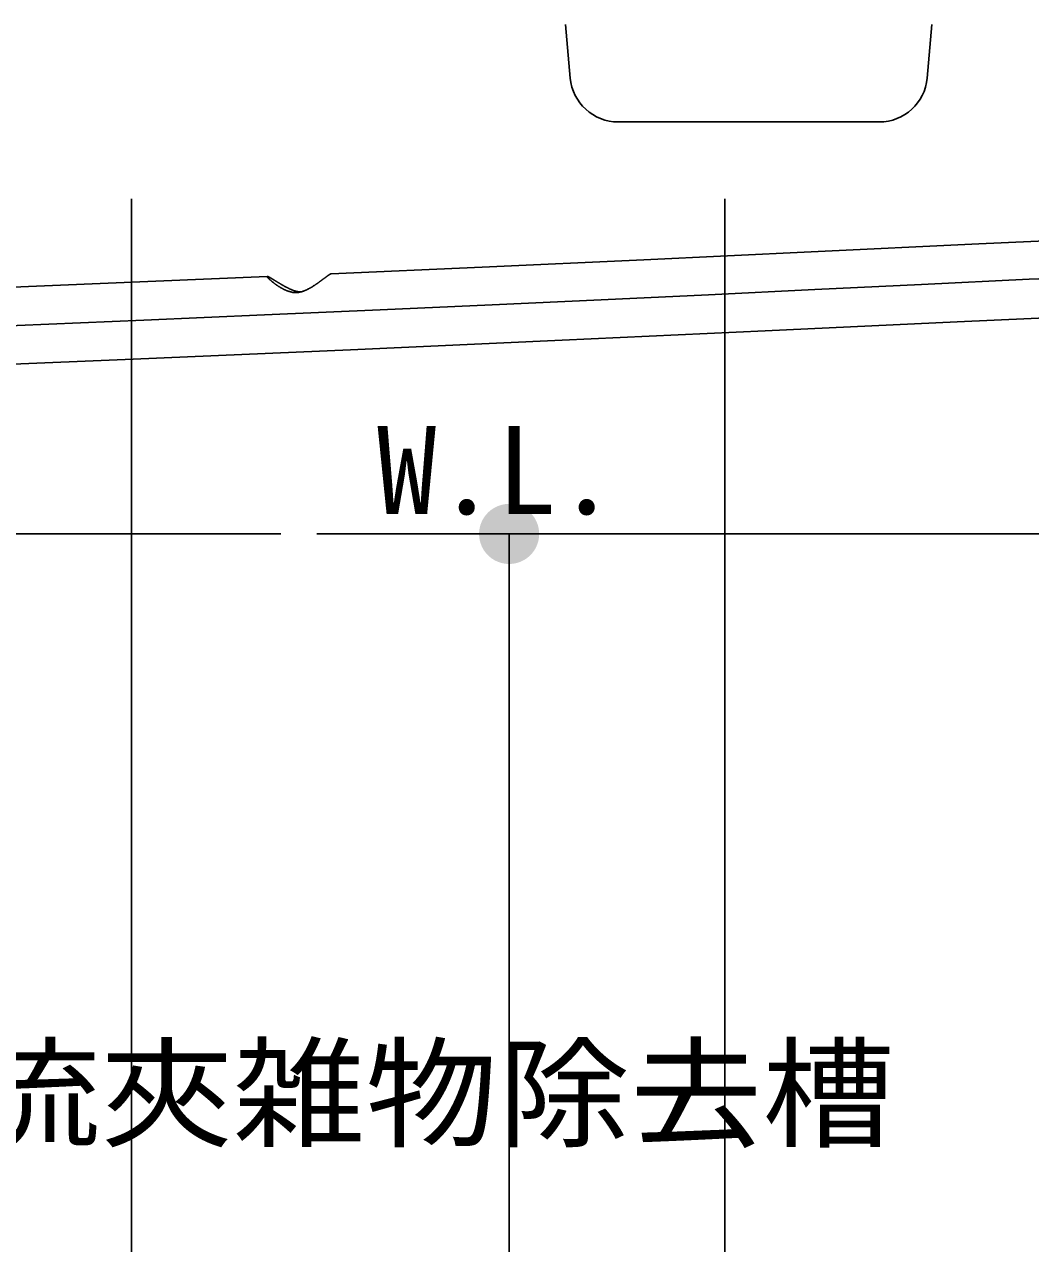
# Model space of a CAD drawing. Units: millimetres, scale not verified. Extents: x -8093 to 8093, y -5792 to 5792.
# Drawn here: x -5645 to -5017, y -2156 to -1396 of the extents above; entities that cross this region are included whole.
import ezdxf
from ezdxf.enums import TextEntityAlignment as Align

# ---------------------------------------------------------------- set-up
doc = ezdxf.new("R2010")
doc.units = ezdxf.units.MM
doc.header["$LTSCALE"] = 30
doc.linetypes.add('LONG_CHAIN', pattern=[21, 18, -1, 1, -1])
doc.linetypes.add('LONG_DOUBLE_CHAIN', pattern=[21.8, 18, -1, 0.6, -0.6, 0.6, -1])
doc.layers.add('0-1_00クル-フ-0躯体', color=3, linetype='Continuous', lineweight=25)
doc.layers.add('0-3_00クル-フ-6寸法', color=132, linetype='Continuous', lineweight=25)
doc.styles.add('ＭＳ ゴシック', font='')
doc.styles.get('ＭＳ ゴシック').set_extended_font_data('MS Gothic')

msp = doc.modelspace()

# ---------------------------------------------------------------- linework, layer by layer
at = {"layer": '0-1_00クル-フ-0躯体'}
for p, q in [((-5307.11, -1395.64), (-5304.18, -1429.13)), ((-5078.71, -1395.64), (-5081.64, -1429.13)), ((-5274.3, -1456.51), (-5111.52, -1456.51)), ((-5577.91, -1504.51), (-5577.91, -2848.51)), ((-5207.91, -1504.51), (-5207.91, -2848.51)), ((-5821.21, -1566.67), (-5493.18, -1552.88)), ((-5820.21, -1614.67), (-5576.9, -1604.44))]:
    msp.add_line(p, q, dxfattribs=at)
at = {"layer": '0-1_00クル-フ-0躯体', "linetype": 'LONG_DOUBLE_CHAIN'}
msp.add_line((-6024.78, -1713.51), (-4321.04, -1713.51), dxfattribs=at)
at = {"layer": '0-1_00クル-フ-0躯体'}
for points in [[(-5453.36, -1551.21), (-5359.2, -1547.08), (-5258.39, -1542.42), (-5154.08, -1537.5), (-5049.41, -1532.61), (-4947.53, -1528.01), (-4851.58, -1523.99), (-4764.71, -1520.82), (-4690.07, -1518.78)], [(-5454.21, -1551.59), (-5454.12, -1551.54), (-5454.04, -1551.49), (-5453.96, -1551.44), (-5453.89, -1551.4), (-5453.83, -1551.37), (-5453.77, -1551.34), (-5453.72, -1551.31), (-5453.68, -1551.29), (-5453.64, -1551.27), (-5453.61, -1551.26), (-5453.58, -1551.24), (-5453.55, -1551.23), (-5453.53, -1551.23), (-5453.51, -1551.22), (-5453.49, -1551.22), (-5453.47, -1551.21), (-5453.45, -1551.21), (-5453.44, -1551.21), (-5453.43, -1551.21), (-5453.41, -1551.21), (-5453.41, -1551.21), (-5453.4, -1551.21), (-5453.4, -1551.21), (-5453.39, -1551.21), (-5453.39, -1551.21), (-5453.39, -1551.21), (-5453.39, -1551.21)], [(-5492.3, -1553.17), (-5492.39, -1553.13), (-5492.47, -1553.09), (-5492.55, -1553.05), (-5492.63, -1553.02), (-5492.69, -1552.99), (-5492.75, -1552.96), (-5492.8, -1552.94), (-5492.85, -1552.92), (-5492.89, -1552.91), (-5492.93, -1552.9), (-5492.96, -1552.89), (-5493, -1552.88), (-5493.03, -1552.88), (-5493.07, -1552.88), (-5493.1, -1552.88), (-5493.13, -1552.88), (-5493.16, -1552.88), (-5493.19, -1552.89), (-5493.21, -1552.89), (-5493.23, -1552.9), (-5493.25, -1552.91), (-5493.26, -1552.92), (-5493.27, -1552.93), (-5493.27, -1552.95), (-5493.27, -1552.97), (-5493.26, -1552.99), (-5493.25, -1553.02), (-5493.23, -1553.05), (-5493.21, -1553.09), (-5493.19, -1553.13), (-5493.16, -1553.18), (-5493.13, -1553.22), (-5493.1, -1553.27), (-5493.07, -1553.32), (-5493.03, -1553.37), (-5493, -1553.42), (-5492.96, -1553.47), (-5492.93, -1553.52), (-5492.89, -1553.56)], [(-5492.89, -1553.56), (-5492.85, -1553.61), (-5492.8, -1553.67), (-5492.75, -1553.72), (-5492.69, -1553.78), (-5492.62, -1553.85), (-5492.55, -1553.93), (-5492.47, -1554.01), (-5492.39, -1554.1), (-5492.3, -1554.18), (-5492.21, -1554.27), (-5492.12, -1554.36), (-5492.03, -1554.45), (-5491.94, -1554.54), (-5491.86, -1554.62), (-5491.78, -1554.69), (-5491.7, -1554.77), (-5491.62, -1554.84), (-5491.53, -1554.92), (-5491.44, -1555), (-5491.34, -1555.09), (-5491.24, -1555.18), (-5491.12, -1555.28), (-5490.99, -1555.39), (-5490.86, -1555.51), (-5490.72, -1555.63), (-5490.58, -1555.74), (-5490.45, -1555.86), (-5490.31, -1555.97), (-5490.18, -1556.08), (-5490.06, -1556.18), (-5489.95, -1556.27), (-5489.84, -1556.37), (-5489.73, -1556.46), (-5489.61, -1556.55), (-5489.49, -1556.64), (-5489.37, -1556.74), (-5489.23, -1556.85), (-5489.08, -1556.96), (-5488.92, -1557.08)], [(-5487.19, -1556.2), (-5487.34, -1556.11), (-5487.49, -1556.02), (-5487.65, -1555.92), (-5487.82, -1555.82), (-5488, -1555.71), (-5488.18, -1555.6), (-5488.37, -1555.48), (-5488.55, -1555.37), (-5488.73, -1555.26), (-5488.9, -1555.15), (-5489.06, -1555.05), (-5489.21, -1554.96), (-5489.35, -1554.87), (-5489.48, -1554.79), (-5489.6, -1554.72), (-5489.72, -1554.65), (-5489.84, -1554.57), (-5489.96, -1554.5), (-5490.09, -1554.42), (-5490.22, -1554.34), (-5490.37, -1554.26), (-5490.51, -1554.17), (-5490.66, -1554.08), (-5490.8, -1554), (-5490.94, -1553.92), (-5491.08, -1553.84), (-5491.2, -1553.76), (-5491.31, -1553.7), (-5491.41, -1553.64), (-5491.51, -1553.59), (-5491.6, -1553.54), (-5491.68, -1553.49), (-5491.76, -1553.45), (-5491.85, -1553.4), (-5491.93, -1553.36), (-5492.02, -1553.31), (-5492.11, -1553.27), (-5492.21, -1553.22), (-5492.3, -1553.17)], [(-5488.92, -1557.08), (-5488.75, -1557.21), (-5488.58, -1557.34), (-5488.41, -1557.47), (-5488.24, -1557.6), (-5488.07, -1557.72), (-5487.91, -1557.84), (-5487.76, -1557.95), (-5487.61, -1558.06), (-5487.47, -1558.16), (-5487.33, -1558.26), (-5487.19, -1558.36), (-5487.04, -1558.46), (-5486.88, -1558.57), (-5486.7, -1558.69), (-5486.51, -1558.81), (-5486.31, -1558.94), (-5486.09, -1559.08), (-5485.87, -1559.22), (-5485.65, -1559.36), (-5485.44, -1559.5), (-5485.23, -1559.63), (-5485.03, -1559.76), (-5484.84, -1559.88), (-5484.66, -1559.98), (-5484.49, -1560.08), (-5484.32, -1560.18), (-5484.15, -1560.28), (-5483.97, -1560.38), (-5483.78, -1560.48), (-5483.57, -1560.59), (-5483.35, -1560.7), (-5483.11, -1560.82), (-5482.86, -1560.94), (-5482.61, -1561.07), (-5482.35, -1561.19), (-5482.1, -1561.31), (-5481.86, -1561.42), (-5481.63, -1561.53), (-5481.41, -1561.62)], [(-5479.32, -1560.59), (-5479.58, -1560.47), (-5479.82, -1560.36), (-5480.05, -1560.25), (-5480.26, -1560.15), (-5480.46, -1560.05), (-5480.65, -1559.96), (-5480.84, -1559.86), (-5481.04, -1559.76), (-5481.24, -1559.65), (-5481.45, -1559.54), (-5481.68, -1559.42), (-5481.92, -1559.29), (-5482.17, -1559.15), (-5482.42, -1559.01), (-5482.67, -1558.87), (-5482.92, -1558.74), (-5483.16, -1558.61), (-5483.38, -1558.48), (-5483.58, -1558.37), (-5483.77, -1558.26), (-5483.95, -1558.16), (-5484.11, -1558.06), (-5484.28, -1557.96), (-5484.45, -1557.86), (-5484.62, -1557.76), (-5484.81, -1557.65), (-5485, -1557.53), (-5485.2, -1557.41), (-5485.41, -1557.29), (-5485.63, -1557.16), (-5485.84, -1557.03), (-5486.04, -1556.91), (-5486.24, -1556.79), (-5486.43, -1556.67), (-5486.6, -1556.57), (-5486.76, -1556.47), (-5486.91, -1556.38), (-5487.05, -1556.29), (-5487.19, -1556.2)], [(-5466.51, -1560.12), (-5466.26, -1559.98), (-5466.03, -1559.85), (-5465.81, -1559.73), (-5465.61, -1559.61), (-5465.42, -1559.49), (-5465.24, -1559.38), (-5465.06, -1559.27), (-5464.87, -1559.15), (-5464.68, -1559.03), (-5464.48, -1558.9), (-5464.26, -1558.75), (-5464.03, -1558.6), (-5463.79, -1558.45), (-5463.55, -1558.29), (-5463.31, -1558.13), (-5463.08, -1557.97), (-5462.86, -1557.82), (-5462.65, -1557.68), (-5462.45, -1557.55), (-5462.28, -1557.42), (-5462.11, -1557.3), (-5461.95, -1557.19), (-5461.79, -1557.08), (-5461.63, -1556.97), (-5461.47, -1556.85), (-5461.29, -1556.72), (-5461.11, -1556.59), (-5460.92, -1556.45), (-5460.72, -1556.31), (-5460.52, -1556.16), (-5460.32, -1556.02), (-5460.12, -1555.87), (-5459.94, -1555.74), (-5459.76, -1555.61), (-5459.6, -1555.49), (-5459.45, -1555.38), (-5459.31, -1555.27), (-5459.17, -1555.17), (-5459.04, -1555.07)], [(-5459.04, -1555.07), (-5458.9, -1554.97), (-5458.76, -1554.87), (-5458.61, -1554.75), (-5458.45, -1554.64), (-5458.28, -1554.51), (-5458.11, -1554.38), (-5457.93, -1554.25), (-5457.76, -1554.12), (-5457.58, -1553.99), (-5457.42, -1553.87), (-5457.27, -1553.76), (-5457.13, -1553.65), (-5457, -1553.56), (-5456.88, -1553.47), (-5456.76, -1553.38), (-5456.65, -1553.3), (-5456.54, -1553.21), (-5456.42, -1553.13), (-5456.3, -1553.04), (-5456.17, -1552.95), (-5456.04, -1552.85), (-5455.9, -1552.75), (-5455.76, -1552.65), (-5455.63, -1552.55), (-5455.49, -1552.46), (-5455.37, -1552.37), (-5455.25, -1552.28), (-5455.14, -1552.21), (-5455.05, -1552.14), (-5454.96, -1552.08), (-5454.88, -1552.02), (-5454.79, -1551.97), (-5454.72, -1551.91), (-5454.64, -1551.86), (-5454.56, -1551.81), (-5454.47, -1551.76), (-5454.38, -1551.7), (-5454.3, -1551.65), (-5454.21, -1551.59)], [(-5481.41, -1561.62), (-5481.21, -1561.71), (-5481.01, -1561.79), (-5480.82, -1561.87), (-5480.63, -1561.94), (-5480.43, -1562.01), (-5480.21, -1562.08), (-5479.98, -1562.15), (-5479.74, -1562.22), (-5479.47, -1562.3), (-5479.2, -1562.37), (-5478.92, -1562.45), (-5478.63, -1562.52), (-5478.36, -1562.58), (-5478.09, -1562.64), (-5477.83, -1562.7), (-5477.6, -1562.75), (-5477.38, -1562.79), (-5477.17, -1562.82), (-5476.98, -1562.85), (-5476.8, -1562.87), (-5476.62, -1562.89), (-5476.45, -1562.9), (-5476.27, -1562.91), (-5476.1, -1562.92), (-5475.94, -1562.92), (-5475.77, -1562.92), (-5475.62, -1562.92), (-5475.48, -1562.91), (-5475.34, -1562.91), (-5475.23, -1562.91), (-5474.9, -1562.89)], [(-5472.56, -1562.59), (-5472.69, -1562.57), (-5472.74, -1562.57), (-5472.81, -1562.56), (-5472.88, -1562.56), (-5472.96, -1562.55), (-5473.05, -1562.54), (-5473.14, -1562.53), (-5473.23, -1562.52), (-5473.32, -1562.51), (-5473.42, -1562.49), (-5473.52, -1562.48), (-5473.62, -1562.46), (-5473.73, -1562.44), (-5473.85, -1562.42), (-5473.99, -1562.39), (-5474.14, -1562.36), (-5474.3, -1562.32), (-5474.49, -1562.28), (-5474.7, -1562.23), (-5474.92, -1562.18), (-5475.14, -1562.12), (-5475.37, -1562.06), (-5475.6, -1562), (-5475.83, -1561.94), (-5476.05, -1561.88), (-5476.26, -1561.82), (-5476.46, -1561.75), (-5476.65, -1561.69), (-5476.85, -1561.62), (-5477.05, -1561.55), (-5477.25, -1561.47), (-5477.47, -1561.38), (-5477.7, -1561.28), (-5477.95, -1561.18), (-5478.22, -1561.07), (-5478.49, -1560.95), (-5478.77, -1560.83), (-5479.05, -1560.71), (-5479.32, -1560.59)], [(-5474.9, -1562.89), (-5474.67, -1562.88), (-5474.57, -1562.88), (-5474.46, -1562.87), (-5474.33, -1562.87), (-5474.18, -1562.86), (-5474.03, -1562.85), (-5473.86, -1562.83), (-5473.7, -1562.82), (-5473.53, -1562.8), (-5473.35, -1562.77), (-5473.18, -1562.75), (-5473, -1562.71), (-5472.82, -1562.68), (-5472.62, -1562.63), (-5472.41, -1562.58), (-5472.19, -1562.52), (-5471.95, -1562.45), (-5471.69, -1562.38), (-5471.42, -1562.29), (-5471.14, -1562.2), (-5470.85, -1562.11), (-5470.56, -1562.01), (-5470.28, -1561.91), (-5470.01, -1561.82), (-5469.76, -1561.72), (-5469.53, -1561.63), (-5469.31, -1561.54), (-5469.1, -1561.46), (-5468.9, -1561.37), (-5468.7, -1561.28), (-5468.5, -1561.18), (-5468.29, -1561.07), (-5468.06, -1560.96), (-5467.82, -1560.83), (-5467.57, -1560.7), (-5467.31, -1560.56), (-5467.04, -1560.41), (-5466.77, -1560.27), (-5466.51, -1560.12)], [(-5576.9, -1604.44), (-5441.27, -1598.57), (-5309.27, -1592.6), (-5182.61, -1586.74), (-5063.02, -1581.22), (-4952.19, -1576.24), (-4851.84, -1572.03), (-4763.7, -1568.81), (-4689.47, -1566.78)]]:
    msp.add_lwpolyline(points, dxfattribs=at)
at = {"layer": '0-1_00クル-フ-0躯体', "linetype": 'LONG_CHAIN'}
msp.add_lwpolyline([(-4647.16, -1541.91), (-4728.02, -1543.82), (-4804.89, -1546.12), (-4878.41, -1548.74), (-4949.21, -1551.61), (-5017.95, -1554.66), (-5085.25, -1557.84), (-5151.75, -1561.07), (-5218.1, -1564.29), (-5284.95, -1567.45), (-5352.93, -1570.57), (-5422.7, -1573.68), (-5494.91, -1576.84), (-5570.22, -1580.09), (-5649.27, -1583.45), (-5732.72, -1586.97), (-5821.22, -1590.69)], dxfattribs=at)
at = {"layer": '0-1_00クル-フ-0躯体'}
for centre, start, end in [((-5274.3, -1426.51), 185, 270), ((-5111.52, -1426.51), 270, 355)]:
    msp.add_arc(centre, 30, start, end, dxfattribs=at)
at = {"layer": '0-3_00クル-フ-6寸法', "color": 4}
for p in [(-5462.35, -1713.51), (-5342.35, -2898.52)]:
    msp.add_line(p, (-5342.35, -1713.51), dxfattribs=at)
at = {"layer": '0-3_00クル-フ-6寸法'}
for points in [[(-5342.35, -1713.51), (-5349.25, -1696.08), (-5347.01, -1695.35)], [(-5342.35, -1713.51), (-5347.01, -1695.35), (-5344.7, -1694.91)], [(-5342.35, -1713.51), (-5344.7, -1694.91), (-5342.35, -1694.76)], [(-5342.35, -1713.51), (-5342.35, -1694.76), (-5340, -1694.91)], [(-5342.35, -1713.51), (-5340, -1694.91), (-5337.69, -1695.35)], [(-5342.35, -1713.51), (-5337.69, -1695.35), (-5335.45, -1696.08)], [(-5342.35, -1713.51), (-5359.32, -1705.53), (-5358.18, -1703.46)], [(-5342.35, -1713.51), (-5358.18, -1703.46), (-5356.8, -1701.56)], [(-5342.35, -1713.51), (-5356.8, -1701.56), (-5355.19, -1699.84)], [(-5342.35, -1713.51), (-5355.19, -1699.84), (-5353.37, -1698.34)], [(-5342.35, -1713.51), (-5353.37, -1698.34), (-5351.38, -1697.08)], [(-5342.35, -1713.51), (-5351.38, -1697.08), (-5349.25, -1696.08)], [(-5342.35, -1713.51), (-5335.45, -1696.08), (-5333.32, -1697.08)], [(-5342.35, -1713.51), (-5333.32, -1697.08), (-5331.33, -1698.34)], [(-5342.35, -1713.51), (-5331.33, -1698.34), (-5329.52, -1699.84)], [(-5342.35, -1713.51), (-5329.52, -1699.84), (-5327.9, -1701.56)], [(-5342.35, -1713.51), (-5327.9, -1701.56), (-5326.52, -1703.46)], [(-5342.35, -1713.51), (-5326.52, -1703.46), (-5325.39, -1705.53)], [(-5342.35, -1713.51), (-5361.06, -1712.33), (-5360.77, -1710)], [(-5342.35, -1713.51), (-5360.77, -1710), (-5360.18, -1707.72)], [(-5342.35, -1713.51), (-5360.18, -1707.72), (-5359.32, -1705.53)], [(-5342.35, -1713.51), (-5325.39, -1705.53), (-5324.52, -1707.72)], [(-5342.35, -1713.51), (-5324.52, -1707.72), (-5323.93, -1710)], [(-5342.35, -1713.51), (-5323.93, -1710), (-5323.64, -1712.33)], [(-5342.35, -1713.51), (-5361.06, -1714.69), (-5361.06, -1712.33)], [(-5342.35, -1713.51), (-5360.77, -1717.02), (-5361.06, -1714.69)], [(-5342.35, -1713.51), (-5360.18, -1719.31), (-5360.77, -1717.02)], [(-5342.35, -1713.51), (-5359.32, -1721.49), (-5360.18, -1719.31)], [(-5342.35, -1713.51), (-5358.18, -1723.56), (-5359.32, -1721.49)], [(-5342.35, -1713.51), (-5356.8, -1725.46), (-5358.18, -1723.56)], [(-5342.35, -1713.51), (-5355.19, -1727.18), (-5356.8, -1725.46)], [(-5342.35, -1713.51), (-5353.37, -1728.68), (-5355.19, -1727.18)], [(-5342.35, -1713.51), (-5351.38, -1729.94), (-5353.37, -1728.68)], [(-5342.35, -1713.51), (-5349.25, -1730.94), (-5351.38, -1729.94)], [(-5342.35, -1713.51), (-5347.01, -1731.67), (-5349.25, -1730.94)], [(-5342.35, -1713.51), (-5344.7, -1732.11), (-5347.01, -1731.67)], [(-5342.35, -1713.51), (-5342.35, -1732.26), (-5344.7, -1732.11)], [(-5342.35, -1713.51), (-5323.64, -1712.33), (-5323.64, -1714.69)], [(-5342.35, -1713.51), (-5340, -1732.11), (-5342.35, -1732.26)], [(-5342.35, -1713.51), (-5337.69, -1731.67), (-5340, -1732.11)], [(-5342.35, -1713.51), (-5335.45, -1730.94), (-5337.69, -1731.67)], [(-5342.35, -1713.51), (-5333.32, -1729.94), (-5335.45, -1730.94)], [(-5342.35, -1713.51), (-5331.33, -1728.68), (-5333.32, -1729.94)], [(-5342.35, -1713.51), (-5329.52, -1727.18), (-5331.33, -1728.68)], [(-5342.35, -1713.51), (-5327.9, -1725.46), (-5329.52, -1727.18)], [(-5342.35, -1713.51), (-5326.52, -1723.56), (-5327.9, -1725.46)], [(-5342.35, -1713.51), (-5325.39, -1721.49), (-5326.52, -1723.56)], [(-5342.35, -1713.51), (-5324.52, -1719.31), (-5325.39, -1721.49)], [(-5342.35, -1713.51), (-5323.93, -1717.02), (-5324.52, -1719.31)], [(-5342.35, -1713.51), (-5323.64, -1714.69), (-5323.93, -1717.02)]]:
    msp.add_solid(points, dxfattribs=at)

# ---------------------------------------------------------------- texts
at = {"layer": '0-1_00クル-フ-0躯体', "color": 4, "style": 'ＭＳ ゴシック'}
msp.add_text('W.L.', height=54.99, dxfattribs=at).set_placement((-5424.9, -1717.62), align=Align.BOTTOM_LEFT)
at = {"layer": '0-1_00クル-フ-0躯体', "color": 4, "style": 'ＭＳ ゴシック', "width": 1.1}
msp.add_text('横向流夾雑物除去槽', height=54.99, dxfattribs=at).set_placement((-5844.56, -2106.58), align=Align.BOTTOM_LEFT)

doc.saveas('drawing.dxf')
